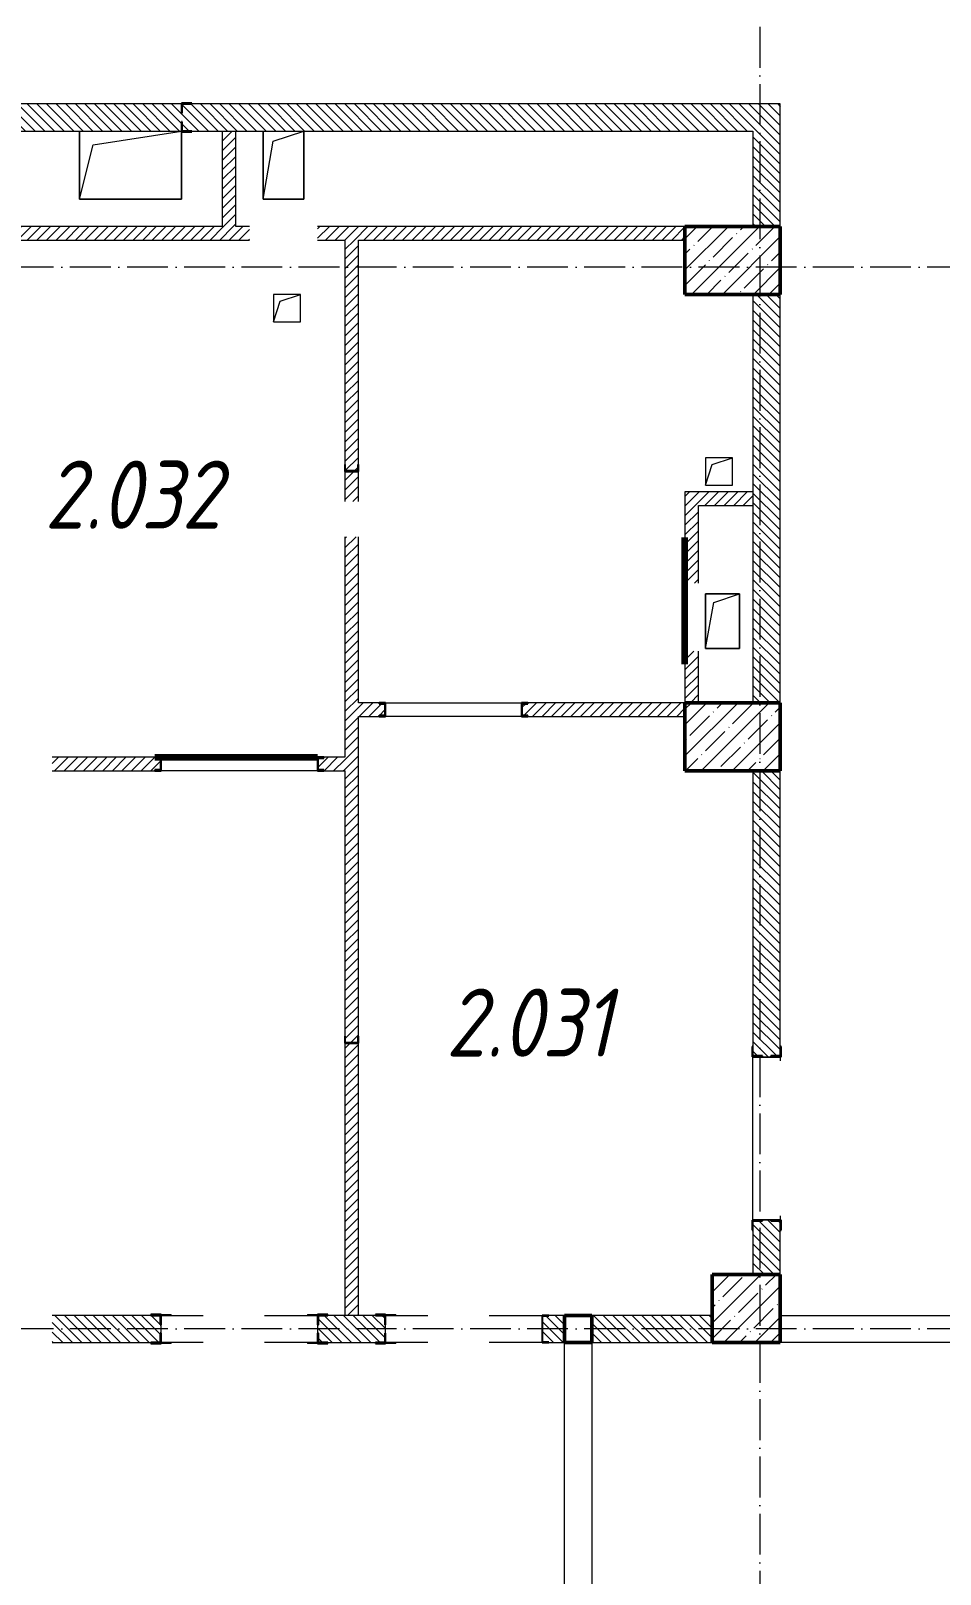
# Model space of a CAD drawing. Header units: millimetres. Extents: x -401725 to 250493, y 305116 to 802890.
# Drawn here: x 68151 to 74834, y 512496 to 523833 of the extents above; entities that cross this region are included whole.
import ezdxf

# ---------------------------------------------------------------- set-up
doc = ezdxf.new("R2010")
doc.units = ezdxf.units.MM
doc.linetypes.add('50_200_ШТРИХ_1Т_ш5_п1_п1_', pattern=[700, 500, -100, 0, -100])
for name, color, linetype, lineweight in [('20.5.1) СТ-6.1 Замена плитки Дм. монт штук', 170, 'Continuous', 211), ('20.5.4) СТ-11', 62, 'Continuous', 211), ('A-FLOR-____-OTLN', 7, 'Continuous', 9), ('A-GENM-____-MCUT', 7, 'Continuous', 25), ('A-GENM-____-OTLN', 7, 'Continuous', 9), ('A-GENM-____-OTLN-1', 7, 'Continuous', 25), ('A-WALL-____-MCUT', 7, 'Continuous', 13), ('A-WALL-____-PATT-1', 7, 'Continuous', 9), ('A-WALL-FNSH-MCUT-1', 7, 'Continuous', 9), ('I-WALL-____-OTLN', 7, 'Continuous', 9), ('S-COLS-____-MCUT', 7, 'Continuous', 50), ('S-COLS-____-OTLN', 7, 'Continuous', 9), ('S-GRID-____-OTLN-1', 7, '50_200_ШТРИХ_1Т_ш5_п1_п1_', 9), ('Марки помещений', 7, 'Continuous', 9)]:
    doc.layers.add(name, color=color, linetype=linetype, lineweight=lineweight)
doc.styles.add('ISOCPEUR_I_2', font='isocpeui.ttf', dxfattribs={"width": 0.85, "height": 2.3})
pattern_1 = [(135, (-15591.663, 459015.94), (-35.35534, -35.35534), [])]
pattern_2 = [(45, (-15591.663, 459015.94), (-35.35534, 35.35534), [])]

# ---------------------------------------------------------------- blocks, each defined once
blk = doc.blocks.new('BSC_Колонна _Прямоугольная - 500х500-V95-АР1_План отверстий 2 этажа в осях 1-64_Ю-ЯЯ')
at = {"layer": 'S-COLS-____-OTLN'}
h = blk.add_hatch(dxfattribs=at)
h.set_pattern_fill('FP_108', color=256, style=0, pattern_type=2)
h.set_pattern_definition([(315, (-55431.04, 89000), (114.04925, 114.04925), []), (315, (-55431.04, 88885.95), (114.04925, 114.04925), [201.613, -40.323, 3.353, -36.97])])
h.paths.add_polyline_path([(-250, 250), (-250, -250), (250, -250), (250, 250)], flags=0)
at = {"layer": 'S-COLS-____-MCUT'}
for p, q in [((250, 250), (-250, 250)), ((-250, 250), (-250, -250)), ((250, -250), (250, 250)), ((-250, -250), (250, -250))]:
    blk.add_line(p, q, dxfattribs=at)
blk = doc.blocks.new('BSC_Колонна _Прямоугольная - 500х700-V125-АР1_План отверстий 2 этажа в осях 1-64_Ю-ЯЯ')
at = {"layer": 'S-COLS-____-OTLN'}
h = blk.add_hatch(dxfattribs=at)
h.set_pattern_fill('FP_138', color=256, style=0, pattern_type=2)
h.set_pattern_definition([(315, (-63131.04, 88900), (114.04925, 114.04925), []), (315, (-63131.04, 88785.95), (114.04925, 114.04925), [201.613, -40.323, 3.353, -36.97])])
h.paths.add_polyline_path([(-250, 350), (-250, -350), (250, -350), (250, 350)], flags=0)
at = {"layer": 'S-COLS-____-MCUT'}
for p, q in [((250, 350), (-250, 350)), ((-250, 350), (-250, -350)), ((250, -350), (250, 350)), ((-250, -350), (250, -350))]:
    blk.add_line(p, q, dxfattribs=at)
blk = doc.blocks.new('BSC_Колонна _Прямоугольная - 500х700-V128-АР1_План отверстий 2 этажа в осях 1-64_Ю-ЯЯ')
at = {"layer": 'S-COLS-____-OTLN'}
h = blk.add_hatch(dxfattribs=at)
h.set_pattern_fill('FP_141', color=256, style=0, pattern_type=2)
h.set_pattern_definition([(315, (-59631.04, 88900), (114.04925, 114.04925), []), (315, (-59631.04, 88785.95), (114.04925, 114.04925), [201.613, -40.323, 3.353, -36.97])])
h.paths.add_polyline_path([(-250, 350), (-250, -350), (250, -350), (250, 350)], flags=0)
at = {"layer": 'S-COLS-____-MCUT'}
for p, q in [((250, 350), (-250, 350)), ((-250, 350), (-250, -350)), ((250, -350), (250, 350)), ((-250, -350), (250, -350))]:
    blk.add_line(p, q, dxfattribs=at)
blk = doc.blocks.new('154_Стойка_СКБ_Швеллер - СМ-2180_100-28278414-АР1_План отверстий 2 этажа в осях 1-64_Ю-ЯЯ')
at = {"layer": 'A-GENM-____-MCUT'}
for p, q in [((171, 50), (125, 50)), ((125, 50), (125, -50)), ((129.5, 42.4), (171, 42.4)), ((129.5, -42.4), (129.5, 42.4)), ((171, 42.4), (171, 50)), ((125, -50), (171, -50)), ((171, -42.4), (129.5, -42.4)), ((171, -50), (171, -42.4))]:
    blk.add_line(p, q, dxfattribs=at)
blk = doc.blocks.new('154_Фахверк_СКБ_Швеллер - Тип_100_3960-28331862-АР1_План отверстий 2 этажа в осях 1-64_Ю-ЯЯ')
at = {"layer": 'A-GENM-____-MCUT'}
for p, q in [((175, 50), (125, 50)), ((125, 50), (125, -50)), ((128, 47), (175, 47)), ((128, -47), (128, 47)), ((175, 47), (175, 50)), ((125, -50), (175, -50)), ((175, -47), (128, -47)), ((175, -50), (175, -47))]:
    blk.add_line(p, q, dxfattribs=at)
blk = doc.blocks.new('Фахверк_СКБ_Уголок - 200_3960-28268576-АР1_План отверстий 2 этажа в осях 1-64_Ю-ЯЯ')
at = {"layer": 'A-GENM-____-MCUT'}
for p, q in [((200, 156), (125, 156)), ((125, 156), (125, 81)), ((131, 81), (131, 150)), ((131, 150), (200, 150)), ((200, 150), (200, 156)), ((125, 81), (131, 81)), ((131, 19), (125, 19)), ((125, 19), (125, -56)), ((131, -50), (131, 19)), ((125, -56), (200, -56)), ((200, -50), (131, -50)), ((200, -56), (200, -50))]:
    blk.add_line(p, q, dxfattribs=at)
blk = doc.blocks.new('154_Стойка_СКБ_Уголок - СМ-2180_200-28268025-АР1_План отверстий 2 этажа в осях 1-64_Ю-ЯЯ')
at = {"layer": 'A-GENM-____-MCUT'}
for p, q in [((125, 156), (125, 81)), ((200, 156), (125, 156)), ((131, 81), (131, 150)), ((131, 150), (200, 150)), ((200, 150), (200, 156)), ((125, 81), (131, 81)), ((131, 19), (125, 19)), ((125, 19), (125, -56)), ((131, -50), (131, 19)), ((125, -56), (200, -56)), ((200, -50), (131, -50)), ((200, -56), (200, -50))]:
    blk.add_line(p, q, dxfattribs=at)
blk = doc.blocks.new('Стойка_Влож_Уголок_Опорный - Уголок-28213941-АР1_План отверстий 2 этажа в осях 1-64_Ю-ЯЯ')
at = {"layer": 'A-GENM-____-OTLN'}
for p, q in [((-212, -6), (-212, 0)), ((0, 0), (0, -6)), ((-212, -75), (-212, -6)), ((-212, -6), (-206, -6)), ((-212, -75), (-206, -75)), ((-6, -6), (0, -6)), ((-6, -75), (0, -75)), ((0, -6), (0, -75))]:
    blk.add_line(p, q, dxfattribs=at)
blk = doc.blocks.new('154_Фахверк_СКБ_Швеллер - Тип_100_3550_1-35210908-АР1_План отверстий 2 этажа в осях 1-64_Ю-ЯЯ')
at = {"layer": 'A-GENM-____-MCUT'}
for p, q in [((175, 100), (125, 100)), ((125, 100), (125, -100)), ((128, 97), (175, 97)), ((128, -97), (128, 97)), ((175, 97), (175, 100)), ((125, -100), (175, -100)), ((175, -97), (128, -97)), ((175, -100), (175, -97))]:
    blk.add_line(p, q, dxfattribs=at)
blk = doc.blocks.new('АР_Перемычка - АР_Перемычка-28437008-АР1_План отверстий 2 этажа в осях 1-64_Ю-ЯЯ')
at = {"layer": 'A-GENM-____-OTLN'}
blk.add_line((-250, -100), (-243, -100), dxfattribs=at)
blk = doc.blocks.new('154_Стойка_СКБ_Уголок - СМ-2880_200-28437237-АР1_План отверстий 2 этажа в осях 1-64_Ю-ЯЯ')
at = {"layer": 'A-GENM-____-MCUT'}
for p, q in [((125, 156), (125, 81)), ((200, 156), (125, 156)), ((131, 81), (131, 150)), ((131, 150), (200, 150)), ((200, 150), (200, 156)), ((125, 81), (131, 81)), ((131, 19), (125, 19)), ((125, 19), (125, -56)), ((131, -50), (131, 19)), ((125, -56), (200, -56)), ((200, -50), (131, -50)), ((200, -56), (200, -50))]:
    blk.add_line(p, q, dxfattribs=at)
blk = doc.blocks.new('Стойка_Влож_Полоса боковая - Полоса-V150-АР1_План отверстий 2 этажа в осях 1-64_Ю-ЯЯ')
at = {"layer": 'A-GENM-____-OTLN'}
for p, q in [((-5, 60), (0, 60)), ((-5, -60), (-5, 60)), ((0, 31), (0, -31)), ((0, -60), (-5, -60))]:
    blk.add_line(p, q, dxfattribs=at)
blk = doc.blocks.new('AR_Отверстие прямоугольное _в плите_ - AR_Отверстие прямоугольное _в плите_-V159-АР1_План отверстий 2 этажа в осях 1-64_Ю-ЯЯ')
at = {"layer": 'A-GENM-____-OTLN'}
for p, q in [((-150, 250), (-150, -250)), ((-75, 175), (150, 250)), ((150, -250), (150, 250)), ((-150, -250), (-75, 175)), ((-150, -250), (150, -250))]:
    blk.add_line(p, q, dxfattribs=at)
blk = doc.blocks.new('AR_Отверстие прямоугольное _в плите_ - AR_Отверстие прямоугольное _в плите_-30459207-АР1_План отверстий 2 этажа в осях 1-64_Ю-ЯЯ')
at = {"layer": 'A-GENM-____-OTLN'}
for p, q in [((100, 100), (-100, 100)), ((-100, 100), (-100, -100)), ((-100, -100), (-50, 50)), ((-50, 50), (100, 100)), ((100, -100), (100, 100)), ((-100, -100), (100, -100))]:
    blk.add_line(p, q, dxfattribs=at)
blk = doc.blocks.new('AR_Отверстие прямоугольное _в плите_ - AR_Отверстие прямоугольное _в плите_-30459204-АР1_План отверстий 2 этажа в осях 1-64_Ю-ЯЯ')
at = {"layer": 'A-GENM-____-OTLN'}
for p, q in [((125, 200), (-125, 200)), ((-125, 200), (-125, -200)), ((-125, -200), (-63, 137)), ((-63, 137), (125, 200)), ((125, -200), (125, 200)), ((-125, -200), (125, -200))]:
    blk.add_line(p, q, dxfattribs=at)
blk = doc.blocks.new('AR_Отверстие прямоугольное _в плите_ - AR_Отверстие прямоугольное _в плите_-30552795-АР1_План отверстий 2 этажа в осях 1-64_Ю-ЯЯ')
at = {"layer": 'A-GENM-____-OTLN'}
for p, q in [((-375, 250), (-375, -250)), ((-275, 150), (375, 250)), ((375, -250), (375, 244)), ((-375, -250), (-275, 150)), ((-375, -250), (375, -250))]:
    blk.add_line(p, q, dxfattribs=at)
blk = doc.blocks.new('BSC_Колонна _Прямоугольная1 - 200х200 _металл_-35205626-АР1_План отверстий 2 этажа в осях 1-64_Ю-ЯЯ')
at = {"layer": 'S-COLS-____-MCUT'}
for p, q in [((100, 100), (-100, 100)), ((-100, 100), (-100, -100)), ((100, -100), (100, 100)), ((-100, -100), (100, -100))]:
    blk.add_line(p, q, dxfattribs=at)
blk = doc.blocks.new('2этаж')
at = {"layer": 'S-GRID-____-OTLN-1', "color": 251, "ltscale": 0.6, "true_color": 0x636466}
for p, q in [((73508.3, 549908.8), (73508.3, 498997)), ((88482.7, 522097), (-20260.4, 522097)), ((88482.7, 514297), (-20260.4, 514297))]:
    blk.add_line(p, q, dxfattribs=at)

msp = doc.modelspace()

# ---------------------------------------------------------------- hatches: boundary and pattern name
at = {"layer": 'A-WALL-____-PATT-1'}
h = msp.add_hatch(dxfattribs=at)
h.set_pattern_fill('FP_6', color=256, style=0, pattern_type=2)
h.set_pattern_definition(pattern_1)
h.paths.add_polyline_path([(73658.3366, 523096.983), (73658.3366, 523296.983), (69264.3366, 523296.983), (69264.3366, 523227.983), (69258.3366, 523227.983), (69258.3366, 523296.983), (66008.3366, 523296.983), (66008.3366, 523096.983), (66633.3366, 523096.983), (66633.3366, 523196.983), (67883.3366, 523196.983), (67883.3366, 523096.983), (69258.3366, 523096.983), (69258.3366, 523165.983), (69264.3366, 523165.983), (69264.3366, 523096.983), (73458.3366, 523096.983)], flags=0)
h.paths.add_polyline_path([(64383.3366, 523096.983), (64908.3366, 523096.983), (64908.3366, 523296.983), (64314.3366, 523296.983), (64314.3366, 523227.983), (64308.3366, 523227.983), (64308.3366, 523165.983), (64314.3366, 523165.983), (64314.3366, 523096.983)], flags=0)
h.paths.add_polyline_path([(62808.3366, 523096.983), (62808.3366, 523296.983), (59358.3366, 523296.983), (59358.3366, 523096.983), (62163.1849, 523096.983)], flags=0)
h = msp.add_hatch(dxfattribs=at)
h.set_pattern_fill('FP_5', color=256, style=0, pattern_type=2)
h.set_pattern_definition(pattern_2)
h.paths.add_polyline_path([(69658.3366, 522396.983), (69658.3366, 523096.983), (69558.3366, 523096.983), (69558.3366, 522396.983)], flags=0)
h = msp.add_hatch(dxfattribs=at)
h.set_pattern_fill('FP_6', color=256, style=0, pattern_type=2)
h.set_pattern_definition(pattern_1)
h.paths.add_polyline_path([(73658.3366, 522396.983), (73658.3366, 523096.983), (73458.3366, 523096.983), (73458.3366, 522396.983)], flags=0)
h = msp.add_hatch(dxfattribs=at)
h.set_pattern_fill('FP_5', color=256, style=0, pattern_type=2)
h.set_pattern_definition(pattern_2)
h.paths.add_polyline_path([(72958.3366, 522296.983), (72958.3366, 522396.983), (70258.3366, 522396.983), (70258.3366, 522296.983), (72768.1889, 522296.983)], flags=0)
h.paths.add_polyline_path([(69758.3366, 522296.983), (69758.3366, 522396.983), (67908.3366, 522396.983), (67908.3366, 522296.983), (69233.1876, 522296.983)], flags=0)
h = msp.add_hatch(dxfattribs=at)
h.set_pattern_fill('FP_5', color=256, style=0, pattern_type=2)
h.set_pattern_definition(pattern_2)
h.paths.add_polyline_path([(70558.3366, 514396.983), (70558.3366, 516396.983), (70458.3366, 516396.983), (70458.3366, 514396.983)], flags=0)
h.paths.add_polyline_path([(70461.3366, 516399.983), (70555.3366, 516399.983), (70555.3366, 516446.983), (70558.3366, 516446.983), (70558.3366, 520116.983), (70458.3366, 520116.983), (70458.3366, 516446.983), (70461.3366, 516446.983)], flags=0)
h.paths.add_polyline_path([(70514.8072, 520376.983), (70558.3366, 520376.983), (70558.3366, 520596.983), (70458.3366, 520596.983), (70458.3366, 520376.983), (70461.3366, 520376.983)], flags=0)
h.paths.add_polyline_path([(70508.2484, 520599.983), (70555.3366, 520599.983), (70555.3366, 520646.983), (70558.3366, 520646.983), (70558.3366, 522296.983), (70458.3366, 522296.983), (70458.3366, 520646.983), (70461.3366, 520646.983), (70461.3366, 520599.983)], flags=0)
h = msp.add_hatch(dxfattribs=at)
h.set_pattern_fill('FP_6', color=256, style=0, pattern_type=2)
h.set_pattern_definition(pattern_1)
h.paths.add_polyline_path([(73658.3366, 518896.983), (73658.3366, 521896.983), (73458.3366, 521896.983), (73458.3366, 518896.983)], flags=0)
h = msp.add_hatch(dxfattribs=at)
h.set_pattern_fill('FP_5', color=256, style=0, pattern_type=2)
h.set_pattern_definition(pattern_2)
h.paths.add_polyline_path([(72958.3366, 518896.983), (73058.3366, 518896.983), (73058.3366, 519276.983), (72958.3366, 519276.983)], flags=0)
h.paths.add_polyline_path([(72958.3366, 519776.983), (73058.3366, 519776.983), (73058.3366, 520446.983), (72958.3366, 520446.983)], flags=0)
h = msp.add_hatch(dxfattribs=at)
h.set_pattern_fill('FP_5', color=256, style=0, pattern_type=2)
h.set_pattern_definition(pattern_2)
h.paths.add_polyline_path([(73458.3366, 520346.983), (73458.3366, 520446.983), (73058.3366, 520446.983), (73058.3366, 520346.983)], flags=0)
h = msp.add_hatch(dxfattribs=at)
h.set_pattern_fill('FP_5', color=256, style=0, pattern_type=2)
h.set_pattern_definition(pattern_2)
h.paths.add_polyline_path([(71804.3366, 518796.983), (72958.3366, 518796.983), (72958.3366, 518896.983), (71804.3366, 518896.983), (71804.3366, 518889.383), (71762.8366, 518889.383), (71762.8366, 518804.583), (71804.3366, 518804.583)], flags=0)
h.paths.add_polyline_path([(70558.3366, 518796.983), (70712.3366, 518796.983), (70712.3366, 518804.583), (70753.8366, 518804.583), (70753.8366, 518889.383), (70712.3366, 518889.383), (70712.3366, 518896.983), (70558.3366, 518896.983), (70558.3366, 518804.583)], flags=0)
h = msp.add_hatch(dxfattribs=at)
h.set_pattern_fill('FP_5', color=256, style=0, pattern_type=2)
h.set_pattern_definition(pattern_2)
h.paths.add_polyline_path([(70304.3366, 518396.983), (70458.3366, 518396.983), (70458.3366, 518496.983), (70304.3366, 518496.983), (70304.3366, 518489.383), (70262.8366, 518489.383), (70262.8366, 518404.583), (70304.3366, 518404.583)], flags=0)
h.paths.add_polyline_path([(68308.3366, 518396.983), (69062.3366, 518396.983), (69062.3366, 518404.583), (69103.8366, 518404.583), (69103.8366, 518489.383), (69062.3366, 518489.383), (69062.3366, 518496.983), (68308.3366, 518496.983), (68308.3366, 518404.583)], flags=0)
h.paths.add_polyline_path([(68008.3366, 518396.983), (68008.3366, 518496.983), (67908.3366, 518496.983), (67908.3366, 518396.983)], flags=0)
h = msp.add_hatch(dxfattribs=at)
h.set_pattern_fill('FP_6', color=256, style=0, pattern_type=2)
h.set_pattern_definition(pattern_1)
h.paths.add_polyline_path([(73498.3366, 514696.983), (73658.3366, 514696.983), (73658.3366, 515090.983), (73589.3366, 515090.983), (73589.3366, 515096.983), (73527.3366, 515096.983), (73527.3366, 515090.983), (73458.3366, 515090.983), (73458.3366, 514696.983)], flags=0)
h.paths.add_polyline_path([(73527.3366, 516296.983), (73589.3366, 516296.983), (73589.3366, 516302.983), (73658.3366, 516302.983), (73658.3366, 518396.983), (73458.3366, 518396.983), (73458.3366, 516302.983), (73527.3366, 516302.983)], flags=0)
h = msp.add_hatch(dxfattribs=at)
h.set_pattern_fill('FP_6', color=256, style=0, pattern_type=2)
h.set_pattern_definition(pattern_1)
h.paths.add_polyline_path([(72073.3366, 514196.983), (72073.3366, 514396.983), (71958.3366, 514396.983), (71958.3366, 514393.983), (71911.3366, 514393.3466), (71911.3366, 514199.983), (71958.3366, 514199.983), (71958.3366, 514196.983)], flags=0)
h.paths.add_polyline_path([(70333.3366, 514196.983), (70752.3366, 514196.983), (70752.3366, 514265.983), (70758.3366, 514265.983), (70758.3366, 514327.983), (70752.3366, 514327.983), (70752.3366, 514396.983), (70264.3366, 514396.983), (70264.3366, 514327.983), (70258.3366, 514327.983), (70258.3366, 514265.983), (70264.3366, 514265.983), (70264.3366, 514196.983)], flags=0)
h.paths.add_polyline_path([(68308.3366, 514196.983), (69102.3366, 514197.906), (69102.3366, 514265.983), (69108.3366, 514265.983), (69108.3366, 514327.983), (69102.3366, 514327.983), (69102.3366, 514396.983), (68308.3366, 514396.983), (68308.3366, 514320.0599)], flags=0)
h.paths.add_polyline_path([(68008.3366, 514196.983), (68008.3366, 514396.983), (67808.3366, 514396.983), (67808.3366, 514196.983)], flags=0)
h = msp.add_hatch(dxfattribs=at)
h.set_pattern_fill('FP_6', color=256, style=0, pattern_type=2)
h.set_pattern_definition(pattern_1)
h.paths.add_polyline_path([(73158.3366, 514196.983), (73158.3366, 514396.983), (72273.3366, 514396.983), (72273.3366, 514196.983), (72768.1889, 514196.983)], flags=0)

# ---------------------------------------------------------------- linework, layer by layer
at = {"layer": '20.5.1) СТ-6.1 Замена плитки Дм. монт штук'}
msp.add_lwpolyline([(72958.3366, 519179.9479), (72958.3366, 520111.983)], dxfattribs=at)
at = {"layer": '20.5.4) СТ-11'}
msp.add_lwpolyline([(69062.3366, 518496.983), (70258.3366, 518496.983)], dxfattribs=at)
at = {"layer": 'A-FLOR-____-OTLN'}
for p, q in [((68508.3366, 522596.983), (68508.3366, 523096.983)), ((69258.3366, 523090.983), (69258.3366, 522596.983)), ((69858.3366, 522596.983), (69858.3366, 523096.983)), ((70158.3366, 523096.983), (70158.3366, 522596.983)), ((69258.3366, 522596.983), (68508.3366, 522596.983)), ((70158.3366, 522596.983), (69858.3366, 522596.983)), ((73108.3366, 519696.983), (73358.3366, 519696.983)), ((73108.3366, 519296.983), (73108.3366, 519696.983)), ((73358.3366, 519696.983), (73358.3366, 519296.983)), ((73358.3366, 519296.983), (73108.3366, 519296.983))]:
    msp.add_line(p, q, dxfattribs=at)
at = {"layer": 'A-WALL-____-MCUT'}
for p, q in [((69258.3366, 523296.983), (66008.3366, 523296.983)), ((73658.3366, 523296.983), (69333.3366, 523296.983)), ((73658.3366, 522396.983), (73658.3366, 523296.983)), ((67883.3366, 523096.983), (69258.3366, 523096.983)), ((69333.3366, 523096.983), (73458.3366, 523096.983)), ((73458.3366, 523096.983), (73458.3366, 522396.983)), ((73458.3366, 521896.983), (73458.3366, 518896.983)), ((73658.3366, 518896.983), (73658.3366, 521896.983)), ((73458.3366, 518396.983), (73458.3366, 516371.983)), ((73658.3366, 516371.983), (73658.3366, 518396.983)), ((73458.3366, 515021.983), (73458.3366, 514696.983)), ((73658.3366, 514696.983), (73658.3366, 515021.983)), ((69033.3366, 514396.983), (68308.3366, 514396.983)), ((70683.3366, 514396.983), (70333.3366, 514396.983)), ((72073.3366, 514396.983), (71958.3366, 514396.983)), ((73158.3366, 514396.983), (72273.3366, 514396.983)), ((69108.3366, 514265.983), (69108.3366, 514327.983)), ((70258.3366, 514327.983), (70258.3366, 514265.983)), ((70758.3366, 514265.983), (70758.3366, 514327.983)), ((68308.3366, 514196.983), (69033.3366, 514196.983)), ((70333.3366, 514196.983), (70683.3366, 514196.983)), ((71958.3366, 514196.983), (72073.3366, 514196.983)), ((72273.3366, 514196.983), (73158.3366, 514196.983))]:
    msp.add_line(p, q, dxfattribs=at)
at = {"layer": 'A-WALL-FNSH-MCUT-1'}
for p, q in [((69558.3366, 523096.983), (69558.3366, 522396.983)), ((69658.3366, 522396.983), (69658.3366, 523096.983)), ((69558.3366, 522396.983), (67908.3366, 522396.983)), ((69758.3366, 522396.983), (69658.3366, 522396.983)), ((72958.3366, 522396.983), (70258.3366, 522396.983)), ((67908.3366, 522296.983), (69758.3366, 522296.983)), ((70258.3366, 522296.983), (70458.3366, 522296.983)), ((70458.3366, 522296.983), (70458.3366, 520646.983)), ((70558.3366, 520646.983), (70558.3366, 522296.983)), ((70558.3366, 522296.983), (72958.3366, 522296.983)), ((70458.3366, 520596.983), (70458.3366, 520376.983)), ((70558.3366, 520376.983), (70558.3366, 520596.983)), ((72958.3366, 520446.983), (72958.3366, 519776.983)), ((73458.3366, 520446.983), (72958.3366, 520446.983)), ((73058.3366, 519776.983), (73058.3366, 520346.983)), ((73058.3366, 520346.983), (73458.3366, 520346.983)), ((70458.3366, 520116.983), (70458.3366, 518496.983)), ((70558.3366, 518896.983), (70558.3366, 520116.983)), ((72958.3366, 519276.983), (72958.3366, 518896.983)), ((73058.3366, 518896.983), (73058.3366, 519276.983)), ((70712.3366, 518896.983), (70558.3366, 518896.983)), ((72958.3366, 518896.983), (71804.3366, 518896.983)), ((70558.3366, 516446.983), (70558.3366, 518796.983)), ((70558.3366, 518796.983), (70712.3366, 518796.983)), ((71804.3366, 518796.983), (72958.3366, 518796.983)), ((69062.3366, 518496.983), (68308.3366, 518496.983)), ((70458.3366, 518496.983), (70304.3366, 518496.983)), ((68308.3366, 518396.983), (69062.3366, 518396.983)), ((70304.3366, 518396.983), (70458.3366, 518396.983)), ((70458.3366, 518396.983), (70458.3366, 516446.983)), ((70458.3366, 516396.983), (70458.3366, 514396.983)), ((70558.3366, 514396.983), (70558.3366, 516396.983))]:
    msp.add_line(p, q, dxfattribs=at)
at = {"layer": 'I-WALL-____-OTLN'}
for p, q in [((70758.3366, 518896.983), (71758.3366, 518896.983)), ((71758.3366, 518796.983), (70758.3366, 518796.983)), ((69108.3366, 518496.983), (70258.3366, 518496.983)), ((70258.3366, 518396.983), (69108.3366, 518396.983)), ((73458.3366, 515096.983), (73458.3366, 516296.983)), ((73658.3366, 516296.983), (73658.3366, 516266.983)), ((73658.3366, 515126.983), (73658.3366, 515096.983)), ((69108.3366, 514396.983), (69418.3366, 514396.983)), ((69868.3366, 514396.983), (70258.3366, 514396.983)), ((70758.3366, 514396.983), (71068.3366, 514396.983)), ((71518.3366, 514396.983), (71908.3366, 514396.983)), ((73658.3366, 514396.983), (77658.3366, 514396.983)), ((69418.3366, 514196.983), (69108.3366, 514196.983)), ((70258.3366, 514196.983), (69868.3366, 514196.983)), ((71068.3366, 514196.983), (70758.3366, 514196.983)), ((71908.3366, 514196.983), (71518.3366, 514196.983)), ((72073.3366, 511196.983), (72073.3366, 514196.983)), ((72273.3366, 514196.983), (72273.3366, 511196.983)), ((77658.3366, 514196.983), (73658.3366, 514196.983))]:
    msp.add_line(p, q, dxfattribs=at)

# ---------------------------------------------------------------- block references
at = {"color": 18, "true_color": 0x000000}
msp.add_blockref('2этаж', (0, 0), dxfattribs=at)
at = {"layer": 'A-GENM-____-OTLN'}
for name, p in [('AR_Отверстие прямоугольное _в плите_ - AR_Отверстие прямоугольное _в плите_-30552795-АР1_План отверстий 2 этажа в осях 1-64_Ю-ЯЯ', (68883.3366, 522846.983)), ('AR_Отверстие прямоугольное _в плите_ - AR_Отверстие прямоугольное _в плите_-V159-АР1_План отверстий 2 этажа в осях 1-64_Ю-ЯЯ', (70008.3366, 522846.983)), ('AR_Отверстие прямоугольное _в плите_ - AR_Отверстие прямоугольное _в плите_-30459207-АР1_План отверстий 2 этажа в осях 1-64_Ю-ЯЯ', (70033.3674, 521796.983)), ('AR_Отверстие прямоугольное _в плите_ - AR_Отверстие прямоугольное _в плите_-30459207-АР1_План отверстий 2 этажа в осях 1-64_Ю-ЯЯ', (73208.3366, 520596.7762)), ('AR_Отверстие прямоугольное _в плите_ - AR_Отверстие прямоугольное _в плите_-30459204-АР1_План отверстий 2 этажа в осях 1-64_Ю-ЯЯ', (73233.3366, 519496.983))]:
    msp.add_blockref(name, p, dxfattribs=at)
for name, p, rotation in [('АР_Перемычка - АР_Перемычка-28437008-АР1_План отверстий 2 этажа в осях 1-64_Ю-ЯЯ', (73558.3366, 516296.983), 269.9999999999999), ('Стойка_Влож_Полоса боковая - Полоса-V150-АР1_План отверстий 2 этажа в осях 1-64_Ю-ЯЯ', (73558.3366, 516296.983), 89.9999999999999), ('Стойка_Влож_Полоса боковая - Полоса-V150-АР1_План отверстий 2 этажа в осях 1-64_Ю-ЯЯ', (73558.3366, 515096.983), 269.9999999999999), ('Стойка_Влож_Уголок_Опорный - Уголок-28213941-АР1_План отверстий 2 этажа в осях 1-64_Ю-ЯЯ', (69108.3366, 514402.983), 89.99999999999962), ('Стойка_Влож_Уголок_Опорный - Уголок-28213941-АР1_План отверстий 2 этажа в осях 1-64_Ю-ЯЯ', (70258.3366, 514190.983), 269.9999999999996), ('Стойка_Влож_Уголок_Опорный - Уголок-28213941-АР1_План отверстий 2 этажа в осях 1-64_Ю-ЯЯ', (70758.3366, 514402.983), 89.99999999999962)]:
    msp.add_blockref(name, p, dxfattribs=dict(at, rotation=rotation))
at = {"layer": 'A-GENM-____-OTLN-1'}
for name, p in [('Фахверк_СКБ_Уголок - 200_3960-28268576-АР1_План отверстий 2 этажа в осях 1-64_Ю-ЯЯ', (69133.3366, 523146.983)), ('154_Стойка_СКБ_Швеллер - СМ-2180_100-28278414-АР1_План отверстий 2 этажа в осях 1-64_Ю-ЯЯ', (71633.3366, 518846.983)), ('154_Стойка_СКБ_Швеллер - СМ-2180_100-28278414-АР1_План отверстий 2 этажа в осях 1-64_Ю-ЯЯ', (70133.3366, 518446.983)), ('154_Стойка_СКБ_Уголок - СМ-2180_200-28268025-АР1_План отверстий 2 этажа в осях 1-64_Ю-ЯЯ', (70133.3366, 514246.983)), ('154_Фахверк_СКБ_Швеллер - Тип_100_3550_1-35210908-АР1_План отверстий 2 этажа в осях 1-64_Ю-ЯЯ', (71783.3366, 514296.983))]:
    msp.add_blockref(name, p, dxfattribs=at)
for name, p, rotation in [('154_Фахверк_СКБ_Швеллер - Тип_100_3960-28331862-АР1_План отверстий 2 этажа в осях 1-64_Ю-ЯЯ', (70508.3366, 520471.983), 90), ('154_Стойка_СКБ_Швеллер - СМ-2180_100-28278414-АР1_План отверстий 2 этажа в осях 1-64_Ю-ЯЯ', (70883.3366, 518846.983), 180), ('154_Стойка_СКБ_Швеллер - СМ-2180_100-28278414-АР1_План отверстий 2 этажа в осях 1-64_Ю-ЯЯ', (69233.3366, 518446.983), 180), ('154_Фахверк_СКБ_Швеллер - Тип_100_3960-28331862-АР1_План отверстий 2 этажа в осях 1-64_Ю-ЯЯ', (70508.3366, 516271.983), 90), ('154_Стойка_СКБ_Уголок - СМ-2880_200-28437237-АР1_План отверстий 2 этажа в осях 1-64_Ю-ЯЯ', (73608.3366, 516171.983), 89.99999999999987), ('154_Стойка_СКБ_Уголок - СМ-2880_200-28437237-АР1_План отверстий 2 этажа в осях 1-64_Ю-ЯЯ', (73508.3366, 515221.983), 269.9999999999999), ('154_Стойка_СКБ_Уголок - СМ-2180_200-28268025-АР1_План отверстий 2 этажа в осях 1-64_Ю-ЯЯ', (69233.3366, 514346.983), 180), ('154_Стойка_СКБ_Уголок - СМ-2180_200-28268025-АР1_План отверстий 2 этажа в осях 1-64_Ю-ЯЯ', (70883.3366, 514346.983), 180)]:
    msp.add_blockref(name, p, dxfattribs=dict(at, rotation=rotation))
at = {"layer": 'S-COLS-____-OTLN'}
for name, p, rotation in [('BSC_Колонна _Прямоугольная - 500х700-V125-АР1_План отверстий 2 этажа в осях 1-64_Ю-ЯЯ', (73308.3366, 522146.983), 89.9999999999999), ('BSC_Колонна _Прямоугольная - 500х700-V128-АР1_План отверстий 2 этажа в осях 1-64_Ю-ЯЯ', (73308.3366, 518646.983), 89.9999999999999), ('BSC_Колонна _Прямоугольная - 500х500-V95-АР1_План отверстий 2 этажа в осях 1-64_Ю-ЯЯ', (73408.3366, 514446.983), 89.9999999999999), ('BSC_Колонна _Прямоугольная1 - 200х200 _металл_-35205626-АР1_План отверстий 2 этажа в осях 1-64_Ю-ЯЯ', (72173.3366, 514296.983), 270.0000000000001)]:
    msp.add_blockref(name, p, dxfattribs=dict(at, rotation=rotation))

# ---------------------------------------------------------------- texts
at = {"layer": 'Марки помещений', "char_height": 500, "attachment_point": 1, "style": 'ISOCPEUR_I_2'}
for s, insert, width in [('2.032', (68252.6399, 520676.175), 785.65375), ('2.031', (71201.1754, 516797.7107), 737.5525)]:
    msp.add_mtext(s, dxfattribs=dict(at, insert=insert, width=width))

doc.saveas('drawing.dxf')
